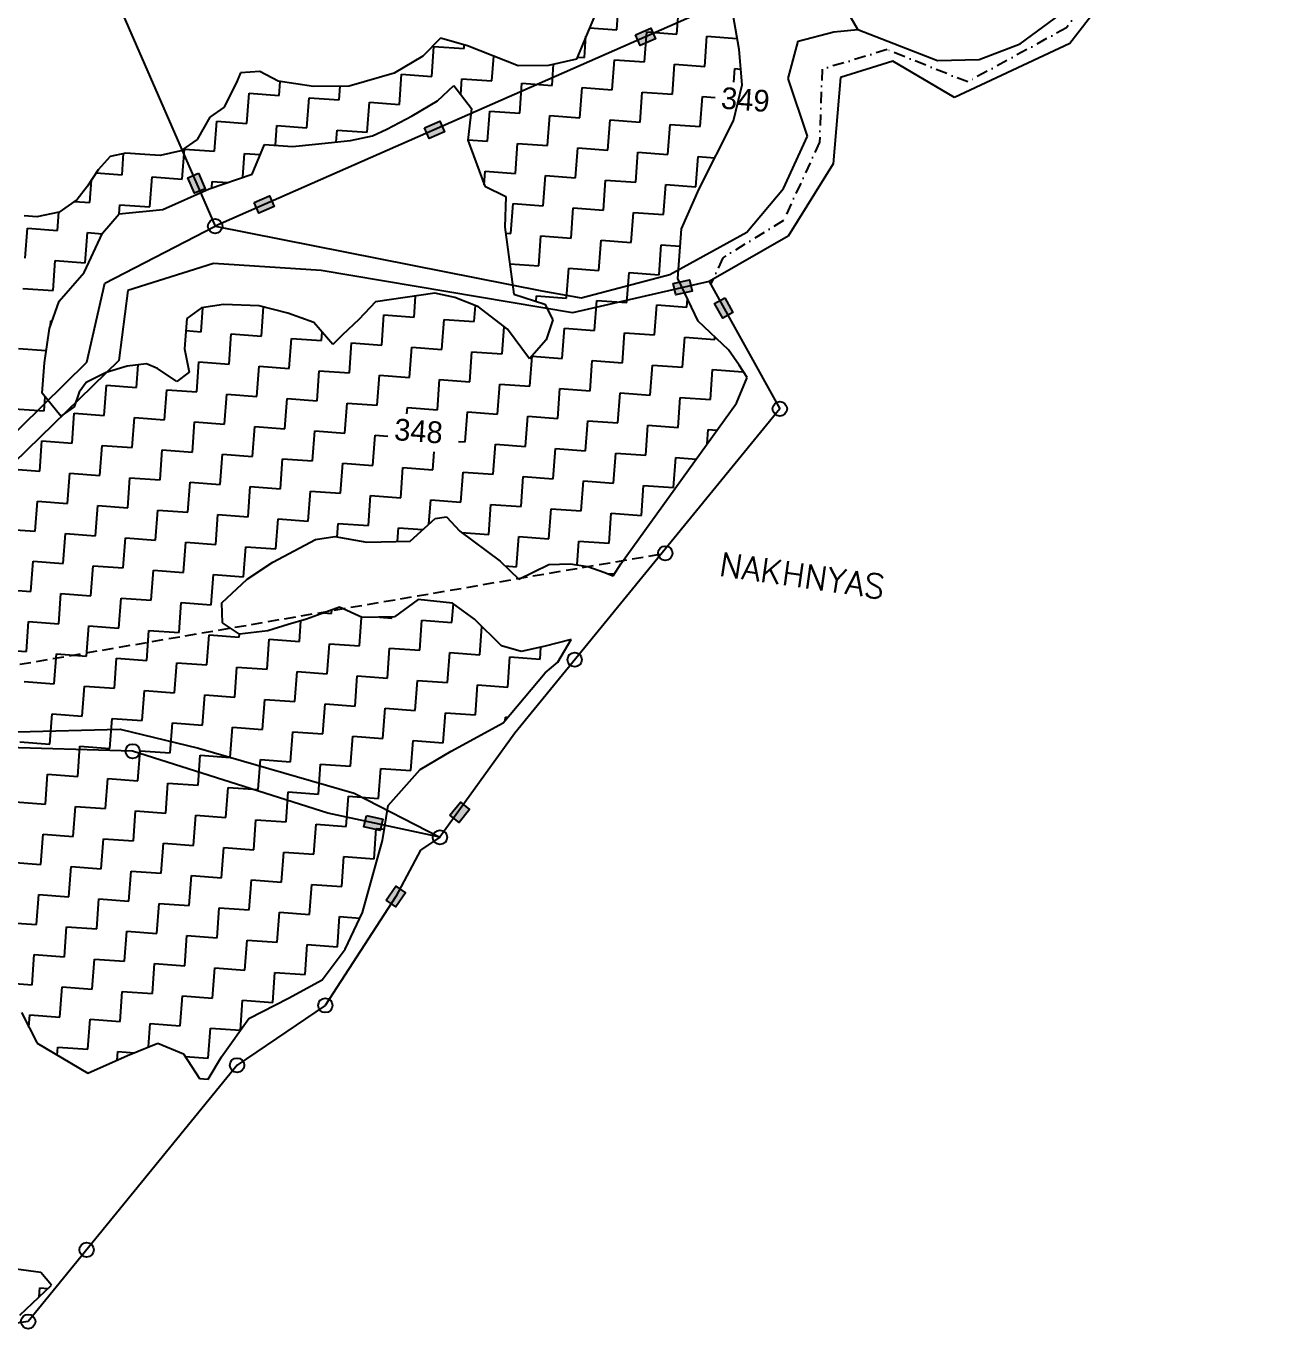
# Model space of a CAD drawing. Header units: metres. Extents: x 318079 to 324759, y 1863980 to 1868406.
# Drawn here: x 324032 to 324588, y 1866455 to 1867039 of the extents above; entities that cross this region are included whole.
import ezdxf

# ---------------------------------------------------------------- set-up
doc = ezdxf.new("R2010")
doc.units = ezdxf.units.M
doc.linetypes.add('DASHDOT', pattern=[1, 0.5, -0.25, 0, -0.25])
doc.linetypes.add('DASHED', pattern=[0.75, 0.5, -0.25])
for name, color, linetype in [('LINE_FOOTPATH', 1, 'DASHED'), ('LINE_WATER', 4, 'Continuous'), ('POLY_HATCH', 12, 'Continuous'), ('POLY_PARCEL', 6, 'Continuous'), ('POLY_WATER', 4, 'Continuous'), ('TEXT_MAPOUT', 7, 'Continuous'), ('TEXT_PARCEL', 7, 'Continuous'), ('V_BOUND_LINE', 7, 'Continuous'), ('V_BOUND_STREAM_LINE', 7, 'DASHDOT')]:
    doc.layers.add(name, color=color, linetype=linetype)
doc.styles.get("Standard").update_dxf_attribs({"font": 'simplex.shx'})
doc.styles.add('TEXT_MAP', font='')
doc.styles.get('TEXT_MAP').set_extended_font_data('Kruti Dev 050')

msp = doc.modelspace()

# ---------------------------------------------------------------- hatches: boundary and pattern name
for points in [[(324313.2, 1867033.77), (324311.12, 1867038.52), (324304.25, 1867035.5), (324306.34, 1867030.75)], [(324218.95, 1866992.31), (324216.86, 1866997.06), (324209.99, 1866994.04), (324212.08, 1866989.29)], [(324107.38, 1866964.79), (324112.13, 1866966.86), (324109.14, 1866973.73), (324104.38, 1866971.66)], [(324142.97, 1866958.9), (324140.88, 1866963.65), (324134.02, 1866960.63), (324136.11, 1866955.88)], [(324329.6, 1866921.09), (324328.44, 1866926.14), (324321.13, 1866924.47), (324322.29, 1866919.41)], [(324343.25, 1866909.09), (324347.79, 1866911.61), (324344.15, 1866918.16), (324339.61, 1866915.65)], [(324230.15, 1866689.73), (324226.09, 1866692.95), (324221.43, 1866687.08), (324225.49, 1866683.85)], [(324190.33, 1866680.34), (324191.42, 1866685.41), (324184.09, 1866686.99), (324183, 1866681.92)], [(324201.5, 1866652.48), (324197.22, 1866655.4), (324192.99, 1866649.21), (324197.28, 1866646.28)]]:
    msp.add_hatch(color=256).paths.add_polyline_path(points)

# ---------------------------------------------------------------- linework, layer by layer
for points in [[(324304.25, 1867035.5), (324311.12, 1867038.52), (324313.2, 1867033.77), (324306.34, 1867030.75)], [(324209.99, 1866994.04), (324216.86, 1866997.06), (324218.95, 1866992.31), (324212.08, 1866989.29)], [(324109.14, 1866973.73), (324112.13, 1866966.86), (324107.38, 1866964.79), (324104.38, 1866971.66)], [(324134.02, 1866960.63), (324140.88, 1866963.65), (324142.97, 1866958.9), (324136.11, 1866955.88)], [(324321.13, 1866924.47), (324328.44, 1866926.14), (324329.6, 1866921.09), (324322.29, 1866919.41)], [(324344.15, 1866918.16), (324347.79, 1866911.61), (324343.25, 1866909.09), (324339.61, 1866915.65)], [(324221.43, 1866687.08), (324226.09, 1866692.95), (324230.15, 1866689.73), (324225.49, 1866683.85)], [(324184.09, 1866686.99), (324191.42, 1866685.41), (324190.33, 1866680.34), (324183, 1866681.92)], [(324192.99, 1866649.21), (324197.22, 1866655.4), (324201.5, 1866652.48), (324197.28, 1866646.28)]]:
    msp.add_lwpolyline(points, close=True)
for centre in [(324116.59, 1866950.13), (324368.71, 1866868.56), (324317.56, 1866804.09), (324277.12, 1866756.56), (324079.73, 1866715.69), (324216.95, 1866677.26), (324165.77, 1866602.2), (324126.37, 1866575.5), (324059.17, 1866493.07), (324033.08, 1866461.05)]:
    msp.add_circle(centre, 3.21)
at = {"layer": 'LINE_FOOTPATH', "ltscale": 10}
msp.add_line((323888.91, 1866730.35), (324317.56, 1866804.09), dxfattribs=at)
at = {"layer": 'LINE_WATER'}
msp.add_line((324403.5, 1867037.99), (324374.29, 1867088.38), dxfattribs=at)
at = {"layer": 'POLY_HATCH', "linetype": 'Continuous', "ltscale": 10}
for p, q in [((324295.87, 1867037.86), (324296.86, 1867051.29)), ((324322.73, 1867035.88), (324323.72, 1867049.31)), ((324281.44, 1867025.42), (324282.14, 1867034.92)), ((324283.75, 1867038.75), (324295.87, 1867037.86)), ((324308.31, 1867023.44), (324309.3, 1867036.87)), ((324309.3, 1867036.87), (324322.73, 1867035.88)), ((324335.17, 1867021.45), (324336.16, 1867034.89)), ((324336.16, 1867034.89), (324349.59, 1867033.9)), ((324349.59, 1867033.9), (324349.61, 1867034.17)), ((324213.29, 1867016.94), (324214.28, 1867030.37)), ((324214.28, 1867030.37), (324227.72, 1867029.38)), ((324227.72, 1867029.38), (324227.84, 1867031.11)), ((324240.16, 1867014.96), (324240.98, 1867026.05)), ((324267.02, 1867012.98), (324267.72, 1867022.44)), ((324278.27, 1867025.65), (324281.44, 1867025.42)), ((324293.89, 1867010.99), (324294.88, 1867024.43)), ((324294.88, 1867024.43), (324308.31, 1867023.44)), ((324320.75, 1867009.01), (324321.74, 1867022.45)), ((324321.74, 1867022.45), (324335.17, 1867021.45)), ((324198.87, 1867004.5), (324199.86, 1867017.93)), ((324199.86, 1867017.93), (324213.29, 1867016.94)), ((324348.16, 1867014.39), (324348.6, 1867020.46)), ((324348.6, 1867020.46), (324351.31, 1867020.26)), ((324145.14, 1867008.46), (324145.61, 1867014.79)), ((324172.01, 1867006.48), (324172.46, 1867012.57)), ((324226.21, 1867008.91), (324226.73, 1867015.95)), ((324226.73, 1867015.95), (324240.16, 1867014.96)), ((324252.6, 1867000.53), (324253.59, 1867013.97)), ((324253.59, 1867013.97), (324267.02, 1867012.98)), ((324279.46, 1866998.55), (324280.45, 1867011.98)), ((324280.45, 1867011.98), (324293.89, 1867010.99)), ((324130.72, 1866996.02), (324131.71, 1867009.45)), ((324131.71, 1867009.45), (324145.14, 1867008.46)), ((324157.58, 1866994.03), (324158.57, 1867007.47)), ((324158.57, 1867007.47), (324172.01, 1867006.48)), ((324184.45, 1866992.05), (324185.44, 1867005.49)), ((324185.44, 1867005.49), (324198.87, 1867004.5)), ((324306.33, 1866996.57), (324307.32, 1867010)), ((324307.32, 1867010), (324320.75, 1867009.01)), ((324333.19, 1866994.59), (324334.18, 1867008.02)), ((324334.18, 1867008.02), (324339.87, 1867007.6)), ((324238.18, 1866988.09), (324239.17, 1867001.52)), ((324239.17, 1867001.52), (324252.6, 1867000.53)), ((324265.04, 1866986.11), (324266.03, 1866999.54)), ((324266.03, 1866999.54), (324279.46, 1866998.55)), ((324116.3, 1866983.57), (324117.29, 1866997.01)), ((324117.29, 1866997.01), (324130.72, 1866996.02)), ((324143.51, 1866986.3), (324144.15, 1866995.03)), ((324144.15, 1866995.03), (324157.58, 1866994.03)), ((324170.62, 1866987.69), (324171.02, 1866993.04)), ((324171.02, 1866993.04), (324184.45, 1866992.05)), ((324291.9, 1866984.13), (324292.89, 1866997.56)), ((324292.89, 1866997.56), (324306.33, 1866996.57)), ((324318.77, 1866982.15), (324319.76, 1866995.58)), ((324319.76, 1866995.58), (324333.19, 1866994.59)), ((324229.4, 1866988.74), (324238.18, 1866988.09)), ((324250.62, 1866973.67), (324251.61, 1866987.1)), ((324251.61, 1866987.1), (324265.04, 1866986.11)), ((324075.01, 1866973.11), (324075.7, 1866982.52)), ((324101.87, 1866971.13), (324102.87, 1866984.56)), ((324102.87, 1866984.56), (324116.3, 1866983.57)), ((324128.95, 1866971.99), (324129.73, 1866982.58)), ((324129.73, 1866982.58), (324136.74, 1866982.07)), ((324277.48, 1866971.69), (324278.47, 1866985.12)), ((324278.47, 1866985.12), (324291.9, 1866984.13)), ((324304.35, 1866969.71), (324305.34, 1866983.14)), ((324305.34, 1866983.14), (324318.77, 1866982.15)), ((324331.21, 1866967.73), (324332.2, 1866981.16)), ((324332.2, 1866981.16), (324339.71, 1866980.6)), ((324060.59, 1866960.67), (324061.32, 1866970.66)), ((324063.46, 1866973.97), (324075.01, 1866973.11)), ((324087.45, 1866958.69), (324088.44, 1866972.12)), ((324088.44, 1866972.12), (324101.87, 1866971.13)), ((324115.1, 1866967.28), (324115.31, 1866970.14)), ((324115.31, 1866970.14), (324122.05, 1866969.64)), ((324236.74, 1866968.65), (324237.19, 1866974.66)), ((324237.19, 1866974.66), (324250.62, 1866973.67)), ((324263.06, 1866959.25), (324264.05, 1866972.68)), ((324264.05, 1866972.68), (324277.48, 1866971.69)), ((324289.92, 1866957.27), (324290.91, 1866970.7)), ((324290.91, 1866970.7), (324304.35, 1866969.71)), ((324316.79, 1866955.29), (324317.78, 1866968.72)), ((324317.78, 1866968.72), (324331.21, 1866967.73)), ((324053.73, 1866961.18), (324060.59, 1866960.67)), ((324073.72, 1866955.58), (324074.02, 1866959.68)), ((324074.02, 1866959.68), (324087.45, 1866958.69)), ((324248.64, 1866946.81), (324249.63, 1866960.24)), ((324249.63, 1866960.24), (324263.06, 1866959.25)), ((324275.5, 1866944.82), (324276.49, 1866958.26)), ((324276.49, 1866958.26), (324289.92, 1866957.27)), ((324046.17, 1866948.23), (324046.76, 1866956.34)), ((324302.36, 1866942.84), (324303.36, 1866956.28)), ((324303.36, 1866956.28), (324316.79, 1866955.29)), ((324031.74, 1866935.79), (324032.73, 1866949.22)), ((324032.73, 1866949.22), (324046.17, 1866948.23)), ((324058.61, 1866933.81), (324059.6, 1866947.24)), ((324059.6, 1866947.24), (324066.12, 1866946.76)), ((324246.25, 1866946.98), (324248.64, 1866946.81)), ((324261.08, 1866932.38), (324262.07, 1866945.81)), ((324262.07, 1866945.81), (324275.5, 1866944.82)), ((324287.94, 1866930.4), (324288.93, 1866943.83)), ((324288.93, 1866943.83), (324302.36, 1866942.84)), ((324314.81, 1866928.42), (324315.8, 1866941.85)), ((324315.8, 1866941.85), (324324.25, 1866941.23)), ((324044.18, 1866921.37), (324045.18, 1866934.8)), ((324045.18, 1866934.8), (324058.61, 1866933.81)), ((324248.1, 1866933.34), (324261.08, 1866932.38)), ((324273.52, 1866917.96), (324274.51, 1866931.39)), ((324274.51, 1866931.39), (324287.94, 1866930.4)), ((324300.38, 1866915.98), (324301.37, 1866929.41)), ((324301.37, 1866929.41), (324314.81, 1866928.42)), ((324030.75, 1866922.36), (324044.18, 1866921.37)), ((324205.37, 1866909.48), (324206.07, 1866918.93)), ((324259.92, 1866916.63), (324260.09, 1866918.95)), ((324260.09, 1866918.95), (324273.52, 1866917.96)), ((324285.96, 1866903.54), (324286.95, 1866916.97)), ((324286.95, 1866916.97), (324300.38, 1866915.98)), ((324327.25, 1866914), (324327.52, 1866917.74)), ((324110.35, 1866902.98), (324111.14, 1866913.69)), ((324137.22, 1866901), (324138.18, 1866914.04)), ((324232.23, 1866907.5), (324232.76, 1866914.7)), ((324312.83, 1866901.56), (324313.82, 1866914.99)), ((324313.82, 1866914.99), (324327.25, 1866914)), ((324043.02, 1866905.6), (324043.19, 1866907.93)), ((324043.19, 1866907.93), (324043.83, 1866907.89)), ((324190.95, 1866897.04), (324191.94, 1866910.47)), ((324191.94, 1866910.47), (324205.37, 1866909.48)), ((324217.81, 1866895.06), (324218.8, 1866908.49)), ((324218.8, 1866908.49), (324232.23, 1866907.5)), ((324244.67, 1866893.08), (324245.57, 1866905.25)), ((324103.47, 1866903.49), (324110.35, 1866902.98)), ((324122.8, 1866888.56), (324123.79, 1866901.99)), ((324123.79, 1866901.99), (324137.22, 1866901)), ((324149.66, 1866886.58), (324150.65, 1866900.01)), ((324150.65, 1866900.01), (324164.08, 1866899.02)), ((324164.08, 1866899.02), (324164.36, 1866902.8)), ((324271.54, 1866891.1), (324272.53, 1866904.53)), ((324272.53, 1866904.53), (324285.96, 1866903.54)), ((324298.4, 1866889.12), (324299.39, 1866902.55)), ((324299.39, 1866902.55), (324312.83, 1866901.56)), ((324325.27, 1866887.13), (324326.26, 1866900.57)), ((324326.26, 1866900.57), (324339.69, 1866899.58)), ((324339.69, 1866899.58), (324339.77, 1866900.68)), ((324028.77, 1866895.49), (324041.13, 1866894.58)), ((324176.52, 1866884.6), (324177.51, 1866898.03)), ((324177.51, 1866898.03), (324190.95, 1866897.04)), ((324203.39, 1866882.62), (324204.38, 1866896.05)), ((324204.38, 1866896.05), (324217.81, 1866895.06)), ((324230.25, 1866880.64), (324231.24, 1866894.07)), ((324231.24, 1866894.07), (324244.67, 1866893.08)), ((324081.51, 1866878.1), (324082.25, 1866888.2)), ((324108.37, 1866876.12), (324109.36, 1866889.55)), ((324109.36, 1866889.55), (324122.8, 1866888.56)), ((324135.24, 1866874.14), (324136.23, 1866887.57)), ((324136.23, 1866887.57), (324149.66, 1866886.58)), ((324257.12, 1866878.65), (324258.11, 1866892.09)), ((324258.11, 1866892.09), (324271.54, 1866891.1)), ((324283.98, 1866876.67), (324284.97, 1866890.11)), ((324284.97, 1866890.11), (324298.4, 1866889.12)), ((324310.84, 1866874.69), (324311.84, 1866888.12)), ((324311.84, 1866888.12), (324325.27, 1866887.13)), ((324162.1, 1866872.16), (324163.09, 1866885.59)), ((324163.09, 1866885.59), (324176.52, 1866884.6)), ((324188.97, 1866870.18), (324189.96, 1866883.61)), ((324189.96, 1866883.61), (324203.39, 1866882.62)), ((324215.83, 1866868.19), (324216.82, 1866881.63)), ((324216.82, 1866881.63), (324230.25, 1866880.64)), ((324337.71, 1866872.71), (324338.7, 1866886.14)), ((324338.7, 1866886.14), (324352.13, 1866885.15)), ((324352.13, 1866885.15), (324352.16, 1866885.55)), ((324067.09, 1866865.66), (324068.08, 1866879.09)), ((324068.08, 1866879.09), (324081.51, 1866878.1)), ((324093.95, 1866863.68), (324094.94, 1866877.11)), ((324094.94, 1866877.11), (324108.37, 1866876.12)), ((324242.69, 1866866.21), (324243.68, 1866879.65)), ((324243.68, 1866879.65), (324257.12, 1866878.65)), ((324269.56, 1866864.23), (324270.55, 1866877.66)), ((324270.55, 1866877.66), (324283.98, 1866876.67)), ((324040.22, 1866867.64), (324040.68, 1866873.89)), ((324120.82, 1866861.7), (324121.81, 1866875.13)), ((324121.81, 1866875.13), (324135.24, 1866874.14)), ((324147.68, 1866859.71), (324148.67, 1866873.15)), ((324148.67, 1866873.15), (324162.1, 1866872.16)), ((324174.54, 1866857.73), (324175.53, 1866871.17)), ((324175.53, 1866871.17), (324188.97, 1866870.18)), ((324296.42, 1866862.25), (324297.41, 1866875.68)), ((324297.41, 1866875.68), (324310.84, 1866874.69)), ((324323.29, 1866860.27), (324324.28, 1866873.7)), ((324324.28, 1866873.7), (324337.71, 1866872.71)), ((324026.79, 1866868.63), (324040.22, 1866867.64)), ((324052.66, 1866853.22), (324053.65, 1866866.65)), ((324053.65, 1866866.65), (324067.09, 1866865.66)), ((324079.53, 1866851.23), (324080.52, 1866864.67)), ((324080.52, 1866864.67), (324093.95, 1866863.68)), ((324202.19, 1866866.39), (324202.4, 1866869.18)), ((324202.4, 1866869.18), (324215.83, 1866868.19)), ((324228.27, 1866853.77), (324229.26, 1866867.2)), ((324229.26, 1866867.2), (324242.69, 1866866.21)), ((324255.14, 1866851.79), (324256.13, 1866865.22)), ((324256.13, 1866865.22), (324269.56, 1866864.23)), ((324106.39, 1866849.25), (324107.38, 1866862.69)), ((324107.38, 1866862.69), (324120.82, 1866861.7)), ((324133.26, 1866847.27), (324134.25, 1866860.7)), ((324134.25, 1866860.7), (324147.68, 1866859.71)), ((324160.12, 1866845.29), (324161.11, 1866858.72)), ((324161.11, 1866858.72), (324174.54, 1866857.73)), ((324282, 1866849.81), (324282.99, 1866863.24)), ((324282.99, 1866863.24), (324296.42, 1866862.25)), ((324308.86, 1866847.83), (324309.85, 1866861.26)), ((324309.85, 1866861.26), (324323.29, 1866860.27)), ((324336.24, 1866852.86), (324336.72, 1866859.28)), ((324336.72, 1866859.28), (324340.65, 1866858.99)), ((324038.24, 1866840.77), (324039.23, 1866854.21)), ((324039.23, 1866854.21), (324052.66, 1866853.22)), ((324186.98, 1866843.31), (324187.98, 1866856.74)), ((324187.98, 1866856.74), (324193.71, 1866856.32)), ((324225.31, 1866853.99), (324228.27, 1866853.77)), ((324240.71, 1866839.35), (324241.7, 1866852.78)), ((324241.7, 1866852.78), (324255.14, 1866851.79)), ((324065.11, 1866838.79), (324066.1, 1866852.23)), ((324066.1, 1866852.23), (324079.53, 1866851.23)), ((324091.97, 1866836.81), (324092.96, 1866850.24)), ((324092.96, 1866850.24), (324106.39, 1866849.25)), ((324118.83, 1866834.83), (324119.82, 1866848.26)), ((324119.82, 1866848.26), (324133.26, 1866847.27)), ((324213.85, 1866841.33), (324214.44, 1866849.34)), ((324267.58, 1866837.37), (324268.57, 1866850.8)), ((324268.57, 1866850.8), (324282, 1866849.81)), ((324294.44, 1866835.39), (324295.43, 1866848.82)), ((324295.43, 1866848.82), (324308.86, 1866847.83)), ((324321.31, 1866833.41), (324322.3, 1866846.84)), ((324322.3, 1866846.84), (324331.43, 1866846.16)), ((324024.81, 1866841.76), (324038.24, 1866840.77)), ((324145.7, 1866832.85), (324146.69, 1866846.28)), ((324146.69, 1866846.28), (324160.12, 1866845.29)), ((324172.56, 1866830.87), (324173.55, 1866844.3)), ((324173.55, 1866844.3), (324186.98, 1866843.31)), ((324199.43, 1866828.89), (324200.42, 1866842.32)), ((324200.42, 1866842.32), (324213.85, 1866841.33)), ((324050.68, 1866826.35), (324051.67, 1866839.78)), ((324051.67, 1866839.78), (324065.11, 1866838.79)), ((324077.55, 1866824.37), (324078.54, 1866837.8)), ((324078.54, 1866837.8), (324091.97, 1866836.81)), ((324104.41, 1866822.39), (324105.4, 1866835.82)), ((324105.4, 1866835.82), (324118.83, 1866834.83)), ((324226.29, 1866826.91), (324227.28, 1866840.34)), ((324227.28, 1866840.34), (324240.71, 1866839.35)), ((324253.15, 1866824.93), (324254.15, 1866838.36)), ((324254.15, 1866838.36), (324267.58, 1866837.37)), ((324280.02, 1866822.95), (324281.01, 1866836.38)), ((324281.01, 1866836.38), (324294.44, 1866835.39)), ((324131.28, 1866820.41), (324132.27, 1866833.84)), ((324132.27, 1866833.84), (324145.7, 1866832.85)), ((324158.14, 1866818.43), (324159.13, 1866831.86)), ((324159.13, 1866831.86), (324172.56, 1866830.87)), ((324185, 1866816.45), (324185.99, 1866829.88)), ((324185.99, 1866829.88), (324199.43, 1866828.89)), ((324306.88, 1866820.96), (324307.87, 1866834.4)), ((324307.87, 1866834.4), (324321.31, 1866833.41)), ((324036.26, 1866813.91), (324037.25, 1866827.34)), ((324037.25, 1866827.34), (324050.68, 1866826.35)), ((324063.13, 1866811.93), (324064.12, 1866825.36)), ((324064.12, 1866825.36), (324077.55, 1866824.37)), ((324089.99, 1866809.95), (324090.98, 1866823.38)), ((324090.98, 1866823.38), (324104.41, 1866822.39)), ((324212.06, 1866817.12), (324212.86, 1866827.9)), ((324212.86, 1866827.9), (324226.29, 1866826.91)), ((324238.73, 1866812.49), (324239.72, 1866825.92)), ((324239.72, 1866825.92), (324253.15, 1866824.93)), ((324265.6, 1866810.5), (324266.59, 1866823.94)), ((324266.59, 1866823.94), (324280.02, 1866822.95)), ((324116.85, 1866807.97), (324117.84, 1866821.4)), ((324117.84, 1866821.4), (324131.28, 1866820.41)), ((324143.72, 1866805.99), (324144.71, 1866819.42)), ((324144.71, 1866819.42), (324158.14, 1866818.43)), ((324171.12, 1866811.33), (324171.57, 1866817.44)), ((324171.57, 1866817.44), (324185, 1866816.45)), ((324292.46, 1866808.52), (324293.45, 1866821.96)), ((324293.45, 1866821.96), (324306.88, 1866820.96)), ((324022.83, 1866814.9), (324036.26, 1866813.91)), ((324048.7, 1866799.49), (324049.69, 1866812.92)), ((324049.69, 1866812.92), (324063.13, 1866811.93)), ((324197.99, 1866809.38), (324198.44, 1866815.46)), ((324198.44, 1866815.46), (324209.33, 1866814.65)), ((324226.54, 1866813.38), (324238.73, 1866812.49)), ((324251.17, 1866798.06), (324252.16, 1866811.49)), ((324252.16, 1866811.49), (324265.6, 1866810.5)), ((324075.57, 1866797.51), (324076.56, 1866810.94)), ((324076.56, 1866810.94), (324089.99, 1866809.95)), ((324102.43, 1866795.53), (324103.42, 1866808.96)), ((324103.42, 1866808.96), (324116.85, 1866807.97)), ((324129.29, 1866793.54), (324130.29, 1866806.98)), ((324130.29, 1866806.98), (324143.72, 1866805.99)), ((324278.24, 1866798.87), (324279.03, 1866809.51)), ((324279.03, 1866809.51), (324292.46, 1866808.52)), ((324034.28, 1866787.05), (324035.27, 1866800.48)), ((324035.27, 1866800.48), (324048.7, 1866799.49)), ((324061.14, 1866785.07), (324062.13, 1866798.5)), ((324062.13, 1866798.5), (324075.57, 1866797.51)), ((324088.01, 1866783.08), (324089, 1866796.52)), ((324089, 1866796.52), (324102.43, 1866795.53)), ((324114.87, 1866781.1), (324115.86, 1866794.54)), ((324115.86, 1866794.54), (324129.29, 1866793.54)), ((324246.06, 1866798.44), (324251.17, 1866798.06)), ((324291.72, 1866795.07), (324294.83, 1866794.84)), ((324020.85, 1866788.04), (324034.28, 1866787.05)), ((324046.72, 1866772.62), (324047.71, 1866786.06)), ((324047.71, 1866786.06), (324061.14, 1866785.07)), ((324073.59, 1866770.64), (324074.58, 1866784.07)), ((324074.58, 1866784.07), (324088.01, 1866783.08)), ((324100.45, 1866768.66), (324101.44, 1866782.09)), ((324101.44, 1866782.09), (324114.87, 1866781.1)), ((324164.87, 1866777.42), (324168.6, 1866777.14)), ((324168.6, 1866777.14), (324168.72, 1866778.81)), ((324222.33, 1866773.18), (324222.94, 1866781.51)), ((324032.3, 1866760.18), (324033.29, 1866773.61)), ((324033.29, 1866773.61), (324046.72, 1866772.62)), ((324059.16, 1866758.2), (324060.15, 1866771.63)), ((324060.15, 1866771.63), (324073.59, 1866770.64)), ((324154.18, 1866764.7), (324154.86, 1866773.96)), ((324181.04, 1866762.72), (324181.98, 1866775.46)), ((324190, 1866775.56), (324195.46, 1866775.16)), ((324195.46, 1866775.16), (324195.51, 1866775.73)), ((324207.91, 1866760.74), (324208.9, 1866774.17)), ((324208.9, 1866774.17), (324222.33, 1866773.18)), ((324234.77, 1866758.76), (324235.7, 1866771.41)), ((324086.03, 1866756.22), (324087.02, 1866769.65)), ((324087.02, 1866769.65), (324100.45, 1866768.66)), ((324112.89, 1866754.24), (324113.88, 1866767.67)), ((324113.88, 1866767.67), (324127.31, 1866766.68)), ((324127.31, 1866766.68), (324127.41, 1866768)), ((324139.76, 1866752.26), (324140.75, 1866765.69)), ((324140.75, 1866765.69), (324154.18, 1866764.7)), ((324018.87, 1866761.17), (324032.3, 1866760.18)), ((324044.74, 1866745.76), (324045.73, 1866759.19)), ((324045.73, 1866759.19), (324059.16, 1866758.2)), ((324166.62, 1866750.28), (324167.61, 1866763.71)), ((324167.61, 1866763.71), (324181.04, 1866762.72)), ((324193.48, 1866748.3), (324194.47, 1866761.73)), ((324194.47, 1866761.73), (324207.91, 1866760.74)), ((324220.35, 1866746.32), (324221.34, 1866759.75)), ((324221.34, 1866759.75), (324234.77, 1866758.76)), ((324261.63, 1866756.78), (324262.03, 1866762.1)), ((324071.6, 1866743.78), (324072.6, 1866757.21)), ((324072.6, 1866757.21), (324086.03, 1866756.22)), ((324098.47, 1866741.8), (324099.46, 1866755.23)), ((324099.46, 1866755.23), (324112.89, 1866754.24)), ((324125.33, 1866739.82), (324126.32, 1866753.25)), ((324126.32, 1866753.25), (324139.76, 1866752.26)), ((324247.21, 1866744.33), (324248.2, 1866757.77)), ((324248.2, 1866757.77), (324261.63, 1866756.78)), ((324152.2, 1866737.84), (324153.19, 1866751.27)), ((324153.19, 1866751.27), (324166.62, 1866750.28)), ((324179.06, 1866735.85), (324180.05, 1866749.29)), ((324180.05, 1866749.29), (324193.48, 1866748.3)), ((324205.93, 1866733.87), (324206.92, 1866747.31)), ((324206.92, 1866747.31), (324220.35, 1866746.32)), ((324031.31, 1866746.75), (324044.74, 1866745.76)), ((324057.18, 1866731.34), (324058.17, 1866744.77)), ((324058.17, 1866744.77), (324071.6, 1866743.78)), ((324084.05, 1866729.36), (324085.04, 1866742.79)), ((324085.04, 1866742.79), (324098.47, 1866741.8)), ((324232.79, 1866731.89), (324233.78, 1866745.32)), ((324233.78, 1866745.32), (324247.21, 1866744.33)), ((324110.91, 1866727.38), (324111.9, 1866740.81)), ((324111.9, 1866740.81), (324125.33, 1866739.82)), ((324137.77, 1866725.39), (324138.76, 1866738.83)), ((324138.76, 1866738.83), (324152.2, 1866737.84)), ((324164.64, 1866723.41), (324165.63, 1866736.85)), ((324165.63, 1866736.85), (324179.06, 1866735.85)), ((324042.76, 1866718.9), (324043.75, 1866732.33)), ((324043.75, 1866732.33), (324057.18, 1866731.34)), ((324069.62, 1866716.91), (324070.61, 1866730.35)), ((324070.61, 1866730.35), (324084.05, 1866729.36)), ((324191.5, 1866721.43), (324192.49, 1866734.86)), ((324192.49, 1866734.86), (324205.93, 1866733.87)), ((324218.37, 1866719.45), (324219.36, 1866732.88)), ((324219.36, 1866732.88), (324232.79, 1866731.89)), ((324246.11, 1866729.46), (324246.22, 1866730.9)), ((324246.22, 1866730.9), (324247.27, 1866730.83)), ((324096.49, 1866714.93), (324097.48, 1866728.37)), ((324097.48, 1866728.37), (324110.91, 1866727.38)), ((324123.35, 1866712.95), (324124.34, 1866726.38)), ((324124.34, 1866726.38), (324137.77, 1866725.39)), ((324150.22, 1866710.97), (324151.21, 1866724.4)), ((324151.21, 1866724.4), (324164.64, 1866723.41)), ((324029.33, 1866719.89), (324042.76, 1866718.9)), ((324055.2, 1866704.47), (324056.19, 1866717.9)), ((324056.19, 1866717.9), (324069.62, 1866716.91)), ((324177.08, 1866708.99), (324178.07, 1866722.42)), ((324178.07, 1866722.42), (324191.5, 1866721.43)), ((324203.94, 1866707.01), (324204.93, 1866720.44)), ((324204.93, 1866720.44), (324218.37, 1866719.45)), ((324082.07, 1866702.49), (324083.06, 1866715.92)), ((324083.06, 1866715.92), (324096.49, 1866714.93)), ((324108.93, 1866700.51), (324109.92, 1866713.94)), ((324109.92, 1866713.94), (324123.35, 1866712.95)), ((324135.79, 1866698.53), (324136.78, 1866711.96)), ((324136.78, 1866711.96), (324150.22, 1866710.97)), ((324162.66, 1866696.55), (324163.65, 1866709.98)), ((324163.65, 1866709.98), (324177.08, 1866708.99)), ((324189.52, 1866694.57), (324190.51, 1866708)), ((324190.51, 1866708), (324203.94, 1866707.01)), ((324040.78, 1866692.03), (324041.77, 1866705.46)), ((324041.77, 1866705.46), (324055.2, 1866704.47)), ((324067.64, 1866690.05), (324068.63, 1866703.48)), ((324068.63, 1866703.48), (324082.07, 1866702.49)), ((324094.51, 1866688.07), (324095.5, 1866701.5)), ((324095.5, 1866701.5), (324108.93, 1866700.51)), ((324121.37, 1866686.09), (324122.36, 1866699.52)), ((324122.36, 1866699.52), (324135.79, 1866698.53)), ((324148.24, 1866684.11), (324149.23, 1866697.54)), ((324149.23, 1866697.54), (324162.66, 1866696.55)), ((324175.1, 1866682.13), (324176.09, 1866695.56)), ((324176.09, 1866695.56), (324189.52, 1866694.57)), ((324027.35, 1866693.02), (324040.78, 1866692.03)), ((324053.22, 1866677.61), (324054.21, 1866691.04)), ((324054.21, 1866691.04), (324067.64, 1866690.05)), ((324080.08, 1866675.63), (324081.07, 1866689.06)), ((324081.07, 1866689.06), (324094.51, 1866688.07)), ((324106.95, 1866673.65), (324107.94, 1866687.08)), ((324107.94, 1866687.08), (324121.37, 1866686.09)), ((324133.81, 1866671.67), (324134.8, 1866685.1)), ((324134.8, 1866685.1), (324148.24, 1866684.11)), ((324160.68, 1866669.69), (324161.67, 1866683.12)), ((324161.67, 1866683.12), (324175.1, 1866682.13)), ((324038.8, 1866665.17), (324039.79, 1866678.6)), ((324039.79, 1866678.6), (324053.22, 1866677.61)), ((324187.54, 1866667.7), (324188.53, 1866681.14)), ((324188.53, 1866681.14), (324192.15, 1866680.87)), ((324065.66, 1866663.19), (324066.65, 1866676.62)), ((324066.65, 1866676.62), (324080.08, 1866675.63)), ((324092.53, 1866661.21), (324093.52, 1866674.64)), ((324093.52, 1866674.64), (324106.95, 1866673.65)), ((324119.39, 1866659.22), (324120.38, 1866672.66)), ((324120.38, 1866672.66), (324133.81, 1866671.67)), ((324025.37, 1866666.16), (324038.8, 1866665.17)), ((324146.25, 1866657.24), (324147.24, 1866670.68)), ((324147.24, 1866670.68), (324160.68, 1866669.69)), ((324173.12, 1866655.26), (324174.11, 1866668.69)), ((324174.11, 1866668.69), (324187.54, 1866667.7)), ((324051.24, 1866650.74), (324052.23, 1866664.18)), ((324052.23, 1866664.18), (324065.66, 1866663.19)), ((324078.1, 1866648.76), (324079.09, 1866662.2)), ((324079.09, 1866662.2), (324092.53, 1866661.21)), ((324104.97, 1866646.78), (324105.96, 1866660.21)), ((324105.96, 1866660.21), (324119.39, 1866659.22)), ((324131.83, 1866644.8), (324132.82, 1866658.23)), ((324132.82, 1866658.23), (324146.25, 1866657.24)), ((324158.7, 1866642.82), (324159.69, 1866656.25)), ((324159.69, 1866656.25), (324173.12, 1866655.26)), ((324036.82, 1866638.3), (324037.81, 1866651.74)), ((324037.81, 1866651.74), (324051.24, 1866650.74)), ((324063.68, 1866636.32), (324064.67, 1866649.75)), ((324064.67, 1866649.75), (324078.1, 1866648.76)), ((324090.55, 1866634.34), (324091.54, 1866647.77)), ((324091.54, 1866647.77), (324104.97, 1866646.78)), ((324117.41, 1866632.36), (324118.4, 1866645.79)), ((324118.4, 1866645.79), (324131.83, 1866644.8)), ((324144.27, 1866630.38), (324145.26, 1866643.81)), ((324145.26, 1866643.81), (324158.7, 1866642.82)), ((324023.38, 1866639.29), (324036.82, 1866638.3)), ((324049.26, 1866623.88), (324050.25, 1866637.31)), ((324050.25, 1866637.31), (324063.68, 1866636.32)), ((324171.14, 1866628.4), (324172.13, 1866641.83)), ((324172.13, 1866641.83), (324181.2, 1866641.16)), ((324076.12, 1866621.9), (324077.11, 1866635.33)), ((324077.11, 1866635.33), (324090.55, 1866634.34)), ((324102.99, 1866619.92), (324103.98, 1866633.35)), ((324103.98, 1866633.35), (324117.41, 1866632.36)), ((324129.85, 1866617.94), (324130.84, 1866631.37)), ((324130.84, 1866631.37), (324144.27, 1866630.38)), ((324034.84, 1866611.44), (324035.83, 1866624.87)), ((324035.83, 1866624.87), (324049.26, 1866623.88)), ((324156.71, 1866615.96), (324157.71, 1866629.39)), ((324157.71, 1866629.39), (324171.14, 1866628.4)), ((324061.7, 1866609.46), (324062.69, 1866622.89)), ((324062.69, 1866622.89), (324076.12, 1866621.9)), ((324088.56, 1866607.48), (324089.55, 1866620.91)), ((324089.55, 1866620.91), (324102.99, 1866619.92)), ((324115.43, 1866605.5), (324116.42, 1866618.93)), ((324116.42, 1866618.93), (324129.85, 1866617.94)), ((324142.29, 1866603.52), (324143.28, 1866616.95)), ((324143.28, 1866616.95), (324156.71, 1866615.96)), ((324021.4, 1866612.43), (324034.84, 1866611.44)), ((324047.28, 1866597.02), (324048.27, 1866610.45)), ((324048.27, 1866610.45), (324061.7, 1866609.46)), ((324074.14, 1866595.04), (324075.13, 1866608.47)), ((324075.13, 1866608.47), (324088.56, 1866607.48)), ((324101.01, 1866593.05), (324102, 1866606.49)), ((324102, 1866606.49), (324115.43, 1866605.5)), ((324127.87, 1866591.11), (324128.86, 1866604.51)), ((324128.86, 1866604.51), (324142.29, 1866603.52)), ((324033.44, 1866592.53), (324033.85, 1866598.01)), ((324033.85, 1866598.01), (324047.28, 1866597.02)), ((324059.72, 1866582.59), (324060.71, 1866596.03)), ((324060.71, 1866596.03), (324074.14, 1866595.04)), ((324086.81, 1866583.63), (324087.57, 1866594.05)), ((324087.57, 1866594.05), (324101.01, 1866593.05)), ((324113.45, 1866578.63), (324114.44, 1866592.06)), ((324114.44, 1866592.06), (324127.85, 1866591.08)), ((324046.03, 1866580.04), (324046.29, 1866583.58)), ((324046.29, 1866583.58), (324059.72, 1866582.59)), ((324072.87, 1866577.75), (324073.15, 1866581.6)), ((324073.15, 1866581.6), (324080.54, 1866581.06)), ((324103.2, 1866579.39), (324113.45, 1866578.63)), ((324038.06, 1866472.07), (324038.36, 1866476.13)), ((324038.36, 1866476.13), (324042.06, 1866475.86))]:
    msp.add_line(p, q, dxfattribs=at)
at = {"layer": 'POLY_HATCH', "ltscale": 10}
for p, q in [((324288.28, 1867049.6), (324282.33, 1867035.36)), ((324217.27, 1867034.04), (324209.33, 1867026.06)), ((324229.28, 1867030.71), (324217.27, 1867034.04)), ((324282.33, 1867035.36), (324277.86, 1867024.68)), ((324251.91, 1867021.7), (324229.28, 1867030.71)), ((324209.33, 1867026.06), (324196.51, 1867018.44)), ((324265.4, 1867021.93), (324251.91, 1867021.7)), ((324277.86, 1867024.68), (324265.4, 1867021.93)), ((324127.88, 1867018.61), (324126.4, 1867015.05)), ((324136.51, 1867019.2), (324127.88, 1867018.61)), ((324144.77, 1867014.92), (324136.51, 1867019.2)), ((324196.51, 1867018.44), (324176.47, 1867012.58)), ((324126.4, 1867015.05), (324120.62, 1867003.24)), ((324160.53, 1867012.53), (324144.77, 1867014.92)), ((324176.47, 1867012.58), (324160.53, 1867012.53)), ((324215.85, 1867006.02), (324223.19, 1867012.88)), ((324223.19, 1867012.88), (324230.98, 1867002.62)), ((324204.54, 1866999.45), (324215.85, 1867006.02)), ((324114.17, 1866998.82), (324108.62, 1866988.77)), ((324120.62, 1867003.24), (324114.17, 1866998.82)), ((324193.28, 1866993.45), (324204.54, 1866999.45)), ((324230.98, 1867002.62), (324229.37, 1866988.51)), ((324186.79, 1866990.51), (324193.28, 1866993.45)), ((324108.62, 1866988.77), (324101.27, 1866983.73)), ((324161.45, 1866986.69), (324176.95, 1866988.39)), ((324176.95, 1866988.39), (324186.79, 1866990.51)), ((324229.37, 1866988.51), (324236.97, 1866968.02)), ((324069.64, 1866981.18), (324064.32, 1866975.3)), ((324076.75, 1866982.75), (324069.64, 1866981.18)), ((324083, 1866982.29), (324076.75, 1866982.75)), ((324092.03, 1866981.62), (324083, 1866982.29)), ((324101.27, 1866983.73), (324092.03, 1866981.62)), ((324133.12, 1866973.4), (324138.66, 1866986.66)), ((324138.66, 1866986.66), (324151.12, 1866985.74)), ((324151.12, 1866985.74), (324161.45, 1866986.69)), ((324064.32, 1866975.3), (324059.59, 1866967.98)), ((324113.84, 1866966.86), (324133.12, 1866973.4)), ((324059.59, 1866967.98), (324054.96, 1866962.04)), ((324093.22, 1866957.56), (324113.84, 1866966.86)), ((324236.97, 1866968.02), (324246.31, 1866963.35)), ((324054.96, 1866962.04), (324046.86, 1866956.36)), ((324246.31, 1866963.35), (324245.88, 1866949.72)), ((324036.93, 1866954.31), (324031.37, 1866954.72)), ((324046.86, 1866956.36), (324036.93, 1866954.31)), ((324066.24, 1866947.02), (324073.71, 1866955.58)), ((324073.71, 1866955.58), (324093.22, 1866957.56)), ((324058.1, 1866929.41), (324066.24, 1866947.02)), ((324245.88, 1866949.72), (324249.94, 1866919.81)), ((324046.9, 1866916.57), (324058.1, 1866929.41)), ((324214.64, 1866920.14), (324188.16, 1866916.4)), ((324223.63, 1866918.34), (324214.64, 1866920.14)), ((324234.14, 1866914.15), (324223.63, 1866918.34)), ((324249.94, 1866919.81), (324263.85, 1866915.37)), ((324042.59, 1866904.36), (324046.9, 1866916.57)), ((324110.48, 1866913.59), (324103.88, 1866908.95)), ((324120.28, 1866915.14), (324110.48, 1866913.59)), ((324136.19, 1866914.54), (324120.28, 1866915.14)), ((324149.05, 1866911.31), (324136.19, 1866914.54)), ((324160.7, 1866907.04), (324149.05, 1866911.31)), ((324188.16, 1866916.4), (324180.74, 1866908.41)), ((324247.07, 1866904.09), (324234.14, 1866914.15)), ((324263.85, 1866915.37), (324267.32, 1866908.29)), ((324103.88, 1866908.95), (324102.87, 1866895.36)), ((324169.1, 1866897.31), (324160.7, 1866907.04)), ((324180.74, 1866908.41), (324173.4, 1866901.55)), ((324267.32, 1866908.29), (324264.38, 1866899.39)), ((324040.33, 1866889.16), (324042.59, 1866904.36)), ((324173.4, 1866901.55), (324169.1, 1866897.31)), ((324256.92, 1866890.83), (324247.07, 1866904.09)), ((324264.38, 1866899.39), (324256.92, 1866890.83)), ((324102.87, 1866895.36), (324104.96, 1866884.96)), ((324039.32, 1866875.57), (324040.33, 1866889.16)), ((324077.24, 1866887.57), (324067.92, 1866884.85)), ((324085.86, 1866888.65), (324077.24, 1866887.57)), ((324090.83, 1866886.57), (324085.86, 1866888.65)), ((324067.92, 1866884.85), (324059.05, 1866880.38)), ((324099.52, 1866880.81), (324090.83, 1866886.57)), ((324104.96, 1866884.96), (324099.52, 1866880.81)), ((324055.88, 1866876.05), (324053.68, 1866869.39)), ((324059.05, 1866880.38), (324055.88, 1866876.05)), ((324047.68, 1866865.27), (324039.32, 1866875.57)), ((324053.68, 1866869.39), (324047.68, 1866865.27))]:
    msp.add_line(p, q, dxfattribs=at)
at = {"layer": 'POLY_HATCH'}
for p, q in [((324350.5, 1867029.08), (324346.81, 1867050.35)), ((324351.96, 1867013.22), (324350.5, 1867029.08)), ((324348.1, 1866997.15), (324351.96, 1867013.22)), ((324332.71, 1866966.79), (324348.1, 1866997.15)), ((324324.82, 1866948.99), (324332.71, 1866966.79)), ((324323.19, 1866926.8), (324324.82, 1866948.99)), ((324332.3, 1866907.75), (324323.19, 1866926.8)), ((324345.82, 1866894.94), (324332.3, 1866907.75)), ((324350.57, 1866888.03), (324345.82, 1866894.94)), ((324354.11, 1866882.52), (324350.57, 1866888.03)), ((324349.32, 1866871.06), (324354.11, 1866882.52)), ((324297.77, 1866799.31), (324349.32, 1866871.06)), ((324203.68, 1866809.54), (324214.87, 1866819.65)), ((324214.87, 1866819.65), (324219.89, 1866820.28)), ((324219.89, 1866820.28), (324225.88, 1866813.87)), ((324161.45, 1866810.17), (324170, 1866811.53)), ((324170, 1866811.53), (324184.24, 1866808.99)), ((324225.88, 1866813.87), (324243.8, 1866800.62)), ((324142.31, 1866800.15), (324161.45, 1866810.17)), ((324184.24, 1866808.99), (324203.68, 1866809.54)), ((324130.81, 1866792.55), (324142.31, 1866800.15)), ((324243.8, 1866800.62), (324252.16, 1866792.55)), ((324252.16, 1866792.55), (324265.57, 1866799.02)), ((324265.57, 1866799.02), (324275.04, 1866799.31)), ((324275.04, 1866799.31), (324282.92, 1866798.23)), ((324282.92, 1866798.23), (324290.19, 1866795.71)), ((324290.19, 1866795.71), (324294.28, 1866794)), ((324294.28, 1866794), (324297.77, 1866799.31)), ((324119.58, 1866781.95), (324130.81, 1866792.55)), ((324207.22, 1866783.44), (324196.71, 1866775.76)), ((324222.52, 1866781.81), (324207.22, 1866783.44)), ((324119.91, 1866772.97), (324119.58, 1866781.95)), ((324172.16, 1866780.06), (324157.34, 1866774.69)), ((324182.26, 1866775.34), (324172.16, 1866780.06)), ((324232.44, 1866774.62), (324222.52, 1866781.81)), ((324127.5, 1866767.94), (324119.91, 1866772.97)), ((324149.21, 1866772.3), (324140.05, 1866769.5)), ((324157.34, 1866774.69), (324149.21, 1866772.3)), ((324196.71, 1866775.76), (324182.26, 1866775.34)), ((324244.5, 1866762.79), (324232.44, 1866774.62)), ((324140.05, 1866769.5), (324127.5, 1866767.94)), ((324275.55, 1866765.51), (324263.37, 1866762.4)), ((324269.55, 1866755.46), (324275.55, 1866765.51)), ((324253.25, 1866760.16), (324244.5, 1866762.79)), ((324263.37, 1866762.4), (324253.25, 1866760.16)), ((324263.94, 1866750.62), (324269.55, 1866755.46)), ((324245.2, 1866728.37), (324263.94, 1866750.62)), ((324221.91, 1866715.65), (324245.2, 1866728.37)), ((324208.16, 1866707.48), (324221.91, 1866715.65)), ((324193.83, 1866691.47), (324208.16, 1866707.48)), ((324191.36, 1866675.9), (324193.83, 1866691.47)), ((324182.42, 1866643.75), (324191.36, 1866675.9)), ((324174.63, 1866627.26), (324182.42, 1866643.75)), ((324164.41, 1866613.57), (324174.63, 1866627.26)), ((324149.35, 1866605.5), (324164.41, 1866613.57)), ((324131.58, 1866596.31), (324149.35, 1866605.5)), ((324030.17, 1866599.01), (324037.06, 1866585.37)), ((324119.45, 1866579.3), (324131.58, 1866596.31)), ((324037.06, 1866585.37), (324059.73, 1866571.89)), ((324077.41, 1866579.77), (324090.97, 1866585.34)), ((324090.97, 1866585.34), (324102.45, 1866580.55)), ((324059.73, 1866571.89), (324077.41, 1866579.77)), ((324102.45, 1866580.55), (324109.53, 1866569.53)), ((324113.45, 1866569.24), (324119.45, 1866579.3)), ((324109.53, 1866569.53), (324113.45, 1866569.24)), ((324038.7, 1866482.87), (324017.87, 1866485.72)), ((324043.55, 1866477.26), (324038.7, 1866482.87)), ((324029.41, 1866463.87), (324043.55, 1866477.26))]:
    msp.add_line(p, q, dxfattribs=at)
at = {"layer": 'POLY_PARCEL'}
for p in [(324012.19, 1867189.75), (324330.78, 1867044.33)]:
    msp.add_line(p, (324116.59, 1866950.13), dxfattribs=at)
at = {"layer": 'POLY_WATER'}
for p, q in [((324588.4, 1867147.92), (324498.15, 1867031.73)), ((324475.99, 1867031.55), (324496.33, 1867046.36)), ((324376.98, 1867032.7), (324392.9, 1867036.96)), ((324392.9, 1867036.96), (324403.5, 1867037.99)), ((324403.5, 1867037.99), (324439.14, 1867024.13)), ((324372.48, 1867016), (324376.98, 1867032.7)), ((324498.15, 1867031.73), (324446.64, 1867007.63)), ((324457.69, 1867024.57), (324475.99, 1867031.55)), ((324419.15, 1867023.79), (324395.74, 1867016.45)), ((324446.64, 1867007.63), (324419.15, 1867023.79)), ((324439.14, 1867024.13), (324457.69, 1867024.57)), ((324395.74, 1867016.45), (324392.54, 1866977.92)), ((324381.11, 1866990.36), (324372.48, 1867016)), ((324370.31, 1866966.88), (324381.11, 1866990.36)), ((324392.54, 1866977.92), (324372.38, 1866945.71)), ((324353.99, 1866947.42), (324370.31, 1866966.88)), ((324067.35, 1866924.72), (324116.59, 1866950.13)), ((324116.59, 1866950.13), (324262.39, 1866921.2)), ((324319.57, 1866928.58), (324353.99, 1866947.42)), ((324372.38, 1866945.71), (324338.91, 1866926.5)), ((324115.91, 1866933.46), (324077.63, 1866921.42)), ((324163.96, 1866930.27), (324115.91, 1866933.46)), ((324276.2, 1866911.49), (324163.96, 1866930.27)), ((324279.95, 1866918.1), (324319.57, 1866928.58)), ((324059.3, 1866889.44), (324067.35, 1866924.72)), ((324337.12, 1866925.48), (324276.2, 1866911.49)), ((324338.91, 1866926.5), (324337.12, 1866925.48)), ((324077.63, 1866921.42), (324073.52, 1866890.2)), ((324262.39, 1866921.2), (324279.95, 1866918.1)), ((324019.78, 1866850.68), (324059.3, 1866889.44)), ((324073.52, 1866890.2), (324020.71, 1866838.65)), ((324028.11, 1866724.36), (324074.18, 1866725.49)), ((324074.18, 1866725.49), (324109.1, 1866717)), ((324079.73, 1866715.69), (323930.23, 1866720.1)), ((324166.89, 1866688.04), (324079.73, 1866715.69)), ((324109.1, 1866717), (324178.7, 1866696.91)), ((324178.7, 1866696.91), (324216.95, 1866677.26)), ((324216.95, 1866677.26), (324166.89, 1866688.04))]:
    msp.add_line(p, q, dxfattribs=at)
at = {"layer": 'V_BOUND_LINE'}
for p, q in [((324337.12, 1866925.48), (324368.71, 1866868.56)), ((324368.71, 1866868.56), (324250.33, 1866723.8)), ((324250.33, 1866723.8), (324216.95, 1866677.26)), ((324216.95, 1866677.26), (324208.23, 1866671.51)), ((324208.23, 1866671.51), (324197.25, 1866650.84)), ((324197.25, 1866650.84), (324165.77, 1866602.2)), ((324165.77, 1866602.2), (324126.37, 1866575.5)), ((324126.37, 1866575.5), (324033.08, 1866461.05)), ((324033.08, 1866461.05), (323990.18, 1866454.68))]:
    msp.add_line(p, q, dxfattribs=at)
at = {"layer": 'V_BOUND_STREAM_LINE', "ltscale": 10}
for p, q in [((324569, 1867137.47), (324496.71, 1867038.71)), ((324496.71, 1867038.71), (324452.6, 1867014.52)), ((324416.58, 1867028.94), (324387.57, 1867020.19)), ((324452.6, 1867014.52), (324416.58, 1867028.94)), ((324387.57, 1867020.19), (324386.48, 1866987.61)), ((324386.48, 1866987.61), (324370.37, 1866952.64)), ((324370.37, 1866952.64), (324343.21, 1866936)), ((324343.21, 1866936), (324338.91, 1866926.5)), ((324338.91, 1866926.5), (324337.94, 1866924.35))]:
    msp.add_line(p, q, dxfattribs=at)

# ---------------------------------------------------------------- texts
at = {"layer": 'TEXT_MAPOUT', "ltscale": 10}
msp.add_text('NAKHNYAS', height=10.775, rotation=351.89899, dxfattribs=at).set_placement((324341.19, 1866794.05))
at = {"layer": 'TEXT_PARCEL', "ltscale": 10, "style": 'TEXT_MAP'}
for s, p in [('349', (324342.2, 1867002.63)), ('348', (324196.27, 1866854.63))]:
    msp.add_text(s, height=9.697, rotation=355.78265, dxfattribs=at).set_placement(p)

doc.saveas('drawing.dxf')
